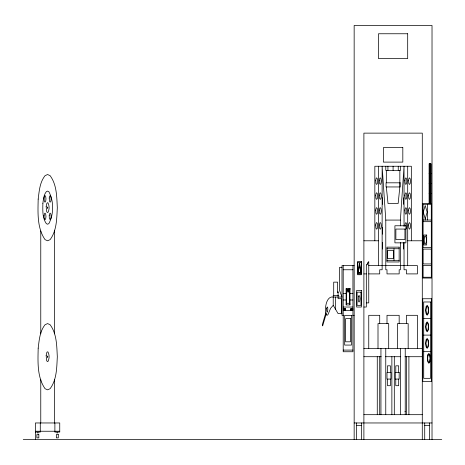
<?xml version="1.0" encoding="UTF-8"?>
<svg xmlns="http://www.w3.org/2000/svg" width="465" height="465" viewBox="0 0 465 465"><rect width="100%" height="100%" fill="white"/><g stroke="black" fill="none" stroke-linecap="round" stroke-linejoin="round"><path stroke-width="0.7" d="M348.802 290.073L348.076 292.549L347.349 290.073M404.887 225.874L405.172 223.531L405.864 222.561L406.55 223.531L406.834 225.874L406.55 228.216L406.114 229.076L405.608 229.076M400.388 225.862L400.388 220.079L404.039 166.255L404.039 226.455M325.773 312.945L322.309 324.733L322.652 325.907L326.116 314.119M425.219 218.788L427.166 212.162L425.219 205.536L423.278 212.162L425.219 218.788L425.219 220.026M366.821 264.777L368.257 262.312M338.816 295.391L333.225 295.391L333.225 305.331L330.615 308.283L327.999 314.538L327.139 315.322L326.692 315.125C323.902 310.521 325.977 295.56 333.225 297.048L341.99 297.048L339.56 290.468L339.56 267.329L341.99 267.329M429.096 173.707L431.043 173.707M429.096 183.64L431.043 183.64M429.096 193.58L431.043 193.58M431.305 204.298L422.999 204.298L422.999 247.456L431.305 247.456L431.288 203.519M422.999 220.026L431.305 220.026M368.757 273.902L379.707 273.902L379.707 269.764L382.137 269.764L382.137 166.255L385.787 220.079L400.388 220.079M422.999 221.683L431.305 221.683M363.892 240.783L378.487 240.783M407.689 240.783L422.284 240.783M386.985 248.729L399.15 248.729M386.985 260.324L399.15 260.324M354.156 265.625L341.99 265.625L341.99 315.311L343.42 315.311M368.757 265.625L417.419 265.625L417.419 273.902L406.468 273.902L406.468 269.764L404.039 269.764L404.039 242.41M343.211 269.764L352.941 269.764M363.892 273.902L366.321 273.902M337.59 292.078L338.59 292.078M343.211 293.363L346.129 293.363M350.023 293.363L352.941 293.363M343.211 299.989L346.129 299.989M350.023 299.989L352.941 299.989M366.321 302.889L368.757 302.889L368.757 261.481L366.321 265.625L366.321 307.028L363.892 307.028M343.211 307.028L352.941 307.028M343.211 308.684L345.64 308.684L345.64 310.341M352.941 308.684L350.505 308.684L350.505 310.341M343.211 310.341L352.941 310.341M341.99 313.602L338.09 313.602L333.225 305.331M352.726 315.311L354.156 315.311M423.72 318.542L430.578 318.542M423.72 335.102L430.578 335.102M363.892 348.436L422.284 348.436M343.211 350.087L352.941 350.087M423.72 351.668L430.578 351.668M363.892 356.713L381.19 356.713M385.433 356.713L400.743 356.713M404.98 356.713L422.284 356.713M404.905 411.368L405.23 411.368M363.892 414.681L422.284 414.681M354.156 422.964L432.02 422.964M356.591 425.446L361.456 425.446M424.719 425.446L429.584 425.446M35.416 431.241L59.747 431.241M35.416 432.072L40.281 432.072L40.281 422.964M37.363 432.898L38.333 432.898M56.829 432.898L57.8 432.898M23.25 439.524L441.75 439.524M325.75 313.026L326.093 314.195M386.328 186.953L388.019 203.519L398.156 203.519L399.848 186.953L399.848 170.393M432.02 439.524L432.02 25.476L354.156 25.476L354.156 439.524M431.043 203.519L431.043 163.767L429.096 163.767L429.096 203.519M430.759 163.767L430.759 203.519M430.073 163.767L430.073 203.519M429.584 422.964L429.584 439.524M429.381 163.767L429.381 203.519M427.445 204.298L427.445 220.026M424.719 422.964L424.719 439.524M422.284 439.524L422.284 133.13L363.892 133.13L363.892 439.524M417.419 348.436L417.419 315.311L406.468 315.311L406.468 323.588M411.333 240.783L411.333 166.255L374.837 166.255L374.837 240.783M408.904 356.713L408.904 414.681M408.171 348.436L408.171 323.588L397.465 323.588L397.465 348.436M407.689 166.255L407.689 265.625M406.468 356.713L406.468 414.681M405.23 348.436L405.23 414.681M403.55 197.718L403.55 204.344M403.55 242.55L403.55 249.06M400.388 166.255L400.388 170.393L385.787 170.393L385.787 166.255M400.388 242.492L400.388 269.764L399.168 269.764L399.168 273.902L387.002 273.902L387.002 269.764L385.787 269.764L385.787 220.079M400.412 348.436L400.412 414.681M399.168 323.588L399.168 315.311L387.002 315.311L387.002 323.588M398.668 372.448L398.668 365.821L395.785 365.821L395.785 372.448M398.679 379.074L398.679 385.7L395.767 385.7L395.767 379.074M398.249 166.255L398.249 170.393M394.303 356.713L394.303 414.681M393.989 248.729L393.989 260.324M393.088 166.255L393.088 170.393M391.873 356.713L391.873 414.681M390.402 372.448L390.402 365.821L387.496 365.821L387.496 372.448M390.414 379.074L390.414 385.7L387.49 385.7L387.49 379.074M388.705 348.436L388.705 323.588L378.004 323.588L378.004 348.436M387.926 166.255L387.926 170.393M386.328 170.393L386.328 182.815M385.764 348.436L385.764 414.681M382.625 197.718L382.625 204.344M382.625 227.53L382.625 234.157M382.625 242.439L382.625 249.06M380.945 348.436L380.945 414.681M379.707 323.588L379.707 315.311L368.757 315.311L368.757 348.436M379.707 356.713L379.707 414.681M378.487 166.255L378.487 265.625M377.272 356.713L377.272 414.681M361.456 422.964L361.456 439.524M356.591 422.964L356.591 439.524M352.941 265.625L352.941 351.743L343.211 351.743L343.211 265.625M341.502 313.602L341.502 298.699L338.09 298.699L338.09 292.078M337.602 292.601L337.602 282.139L333.707 282.139L333.707 295.391M335.654 297.048L335.654 309.469M54.882 422.964L54.882 432.072L59.747 432.072L59.747 422.964L35.416 422.964L35.416 439.524M54.393 230.222L54.393 333.841M54.393 379.487L54.393 422.964M40.769 230.948L40.769 333.841M40.769 379.487L40.769 422.964M38.182 199.084C37.898 212.633 36.991 228.013 45.064 239.655L47.581 240.783L50.098 239.655C56.858 230.599 56.736 218.463 57.311 207.657C56.736 196.852 56.858 184.715 50.098 175.66L47.581 174.532L45.064 175.66C39.787 182.204 39.211 191.069 38.182 199.084M42.879 203.368C42.739 210.145 42.286 217.835 46.32 223.653L47.581 224.217L48.842 223.653C53.923 214.214 53.923 201.095 48.842 191.661L47.581 191.098L46.32 191.661C43.687 194.928 43.396 199.363 42.879 203.368M38.182 348.14C37.898 361.689 36.991 377.069 45.064 388.711L47.581 389.839L50.098 388.711C56.858 379.655 56.736 367.519 57.311 356.713C56.736 345.908 56.858 333.771 50.098 324.721L47.581 323.588L45.064 324.721C39.787 331.26 39.211 340.124 38.182 348.14M44.059 198.014L44.315 201.217L45 202.188L45.686 201.217L45.971 198.875L45.686 196.532L45 195.562L44.512 196.003L44.059 198.014M44.059 215.586L44.158 218.097L45 219.753L45.686 218.782L45.971 216.44L45.686 214.098L45 213.127L44.512 213.575L44.059 215.586M46.169 206.373L46.547 211.168L47.203 212.459L47.959 212.459C49.482 209.628 49.482 205.687 47.959 202.856L47.581 202.688L46.849 203.356L46.169 206.373M47.349 207.442C47.57 210.354 48.116 205.513 47.349 207.442M49.22 198.014L49.476 201.217L50.162 202.188L50.848 201.217L51.133 198.875L50.848 196.532L50.162 195.562L49.476 196.532L49.22 198.014M49.22 215.586L49.319 218.097L50.162 219.753L50.848 218.782L51.133 216.44L50.848 214.098L50.162 213.127L49.476 214.098L49.22 215.586M46.169 355.429L46.547 360.23L47.203 361.514L47.959 361.514C49.482 358.684 49.482 354.749 47.959 351.918L47.203 351.918L46.849 352.412L46.169 355.429M47.349 356.498C47.57 359.41 48.116 354.568 47.349 356.498M326.436 308.824C327.546 319.118 328.813 301.494 326.436 308.824M346.233 289.108C346.349 290.84 346.721 287.975 346.233 289.108M346.233 303.994C346.349 305.726 346.721 302.86 346.233 303.994M347.721 289.753C348.279 294.874 348.907 286.103 347.721 289.753M349.634 289.108C349.75 290.84 350.122 287.975 349.634 289.108M349.634 303.994C349.75 305.726 350.122 302.86 349.634 303.994M375.726 180.298L375.976 183.501L376.662 184.471L377.353 183.501L377.638 181.158L377.353 178.816L376.662 177.845L376.179 178.287L375.726 180.298M375.726 195.207L375.976 198.404L376.662 199.375L377.353 198.404L377.638 196.061L377.353 193.719L376.662 192.754L376.179 193.196L375.726 195.207M375.726 210.11L375.976 213.313L376.662 214.284L377.353 213.313L377.638 210.971L377.353 208.628L376.662 207.657L376.179 208.099L375.726 210.11M375.726 225.019L375.976 228.216L376.662 229.187L377.353 228.216L377.638 225.874L377.353 223.531L376.662 222.561L376.179 223.008L375.726 225.019M379.37 180.298L379.626 183.501L380.312 184.471L381.004 183.501L381.288 181.158L381.004 178.816L380.312 177.845L379.829 178.287L379.37 180.298M379.37 195.207L379.626 198.404L380.312 199.375L381.004 198.404L381.288 196.061L381.004 193.719L380.312 192.754L379.829 193.196L379.37 195.207M379.37 210.11L379.626 213.313L380.312 214.284L381.004 213.313L381.288 210.971L381.004 208.628L380.312 207.657L379.829 208.099L379.37 210.11M379.37 225.019L379.626 228.216L380.312 229.187L381.004 228.216L381.288 225.874L381.004 223.531L380.312 222.561L379.829 223.008L379.37 225.019M404.922 180.298L405.172 183.501L405.864 184.471L406.55 183.501L406.834 181.158L406.55 178.816L405.864 177.845L405.172 178.816L404.922 180.298M404.922 195.207L405.172 198.404L405.864 199.375L406.55 198.404L406.834 196.061L406.55 193.719L405.864 192.754L405.172 193.719L404.922 195.207M404.922 210.11L405.172 213.313L405.864 214.284L406.55 213.313L406.834 210.971L406.55 208.628L405.864 207.657L405.172 208.628L404.922 210.11M408.572 180.298L408.822 183.501L409.508 184.471L410.2 183.501L410.485 181.158L410.2 178.816L409.508 177.845L408.822 178.816L408.572 180.298M408.572 195.207L408.822 198.404L409.508 199.375L410.2 198.404L410.485 196.061L410.2 193.719L409.508 192.754L408.822 193.719L408.572 195.207M408.572 210.11L408.822 213.313L409.508 214.284L410.2 213.313L410.485 210.971L410.2 208.628L409.508 207.657L408.822 208.628L408.572 210.11M408.572 225.019L408.822 228.216L409.508 229.187L410.2 228.216L410.485 225.874L410.2 223.531L409.508 222.561L408.822 223.531L408.572 225.019M424.045 238.929L424.359 242.928L424.905 244.003L425.539 244.003C426.806 241.643 426.806 238.365 425.539 236.005L424.615 236.418L424.045 238.929M358.335 296.403L358.335 301.088L359.021 302.058L359.712 301.088L359.997 298.745L359.712 296.403L359.021 295.438L358.335 296.403M426.12 306.749L425.69 310.26L426.12 313.776L427.149 315.229L428.184 313.776L428.614 310.26L428.184 306.749L427.149 305.296L426.12 306.749M426.295 307.353L425.946 310.26L426.295 313.166L427.149 314.369L428.003 313.166L428.358 310.26L428.003 307.353L427.149 306.15L426.295 307.353M426.12 323.309L425.69 326.825L426.12 330.336L427.149 331.795L428.184 330.336L428.614 326.825L428.184 323.309L427.149 321.856L426.12 323.309M426.3 323.936L425.952 326.825L426.3 329.714L427.149 330.906L427.998 329.714L428.352 326.825L427.998 323.936L427.149 322.739L426.3 323.936M426.12 339.874L425.69 343.385L426.12 346.902L427.149 348.355L428.184 346.902L428.614 343.385L428.184 339.874L427.149 338.415L426.12 339.874M426.295 340.473L425.94 343.385L426.295 346.297L427.149 347.506L428.009 346.297L428.364 343.385L428.009 340.473L427.149 339.27L426.295 340.473M427.835 354.818L427.405 358.329L427.835 361.846L428.864 363.299L429.898 361.846L430.328 358.329L429.898 354.818L428.864 353.365L427.835 354.818M428.015 355.44L427.666 358.329L428.015 361.224L428.864 362.421L429.712 361.229L430.067 358.329L429.718 355.44L428.864 354.237L428.021 355.434M359.509 263.196L358.067 273.019L360.956 273.019L359.509 263.196M359.509 264.335L358.312 272.507L360.712 272.507L359.509 264.335M407.689 33.759L378.487 33.759L378.487 58.602L407.689 58.602L407.689 33.759M402.818 147.62L383.352 147.62L383.352 162.111L402.818 162.111L402.818 147.62M400.109 182.815L386.066 182.815L386.066 186.953L400.109 186.953L400.109 182.815M431.532 203.519L422.772 203.519L422.772 278.047L431.532 278.047L431.532 203.519M405.91 225.769L394.913 225.769L394.913 242.852L405.91 242.852L405.91 225.769M404.939 229.065L395.878 229.065L395.878 239.556L404.939 239.556L404.939 229.065M426.684 235.034L423.76 235.034L423.76 244.974L426.684 244.974L426.684 235.034M399.15 247.136L386.985 247.136L386.985 261.964L399.15 261.964L399.15 247.136M431.276 249.095L423.028 249.095L423.028 263.934L431.276 263.934L431.276 249.095M393.448 250.571L387.525 250.571L387.525 258.488L393.448 258.488L393.448 250.571M361.456 261.481L357.562 261.481L357.562 274.734L361.456 274.734L361.456 261.481M361.206 262.336L357.812 262.336L357.812 273.879L361.206 273.879L361.206 262.336M431.299 265.591L423.005 265.591L423.005 277.25L431.299 277.25L431.299 265.591M350.023 288.399L346.129 288.399L346.129 304.959L350.023 304.959L350.023 288.399M349.529 290.073L346.623 290.073L346.623 303.285L349.529 303.285L349.529 290.073M361.456 290.468L356.591 290.468L356.591 307.028L361.456 307.028L361.456 290.468M360.962 292.154L357.085 292.154L357.085 305.342L360.962 305.342L360.962 292.154M431.532 298.745L422.772 298.745L422.772 381.556L431.532 381.556L431.532 298.745M430.578 301.983L423.72 301.983L423.72 378.324L430.578 378.324L430.578 301.983M351.616 309.056L350.616 309.056L350.616 309.969L351.616 309.969L351.616 309.056M344.309 309.086L343.327 309.086L343.327 309.94L344.309 309.94L344.309 309.086M345.53 309.068L344.536 309.068L344.536 309.957L345.53 309.957L345.53 309.068M352.825 309.086L351.842 309.086L351.842 309.94L352.825 309.94L352.825 309.086M351.464 315.357L344.681 315.357L344.681 345.071L351.464 345.071L351.464 315.357M350.505 318.63L345.64 318.63L345.64 341.804L350.505 341.804L350.505 318.63M390.896 372.448L387.002 372.448L387.002 379.074L390.896 379.074L390.896 372.448M399.168 372.448L395.279 372.448L395.279 379.074L399.168 379.074L399.168 372.448M38.822 434.554L36.875 434.554L36.875 437.867L38.822 437.867L38.822 434.554M58.288 434.554L56.341 434.554L56.341 437.867L58.288 437.867L58.288 434.554"/></g></svg>
